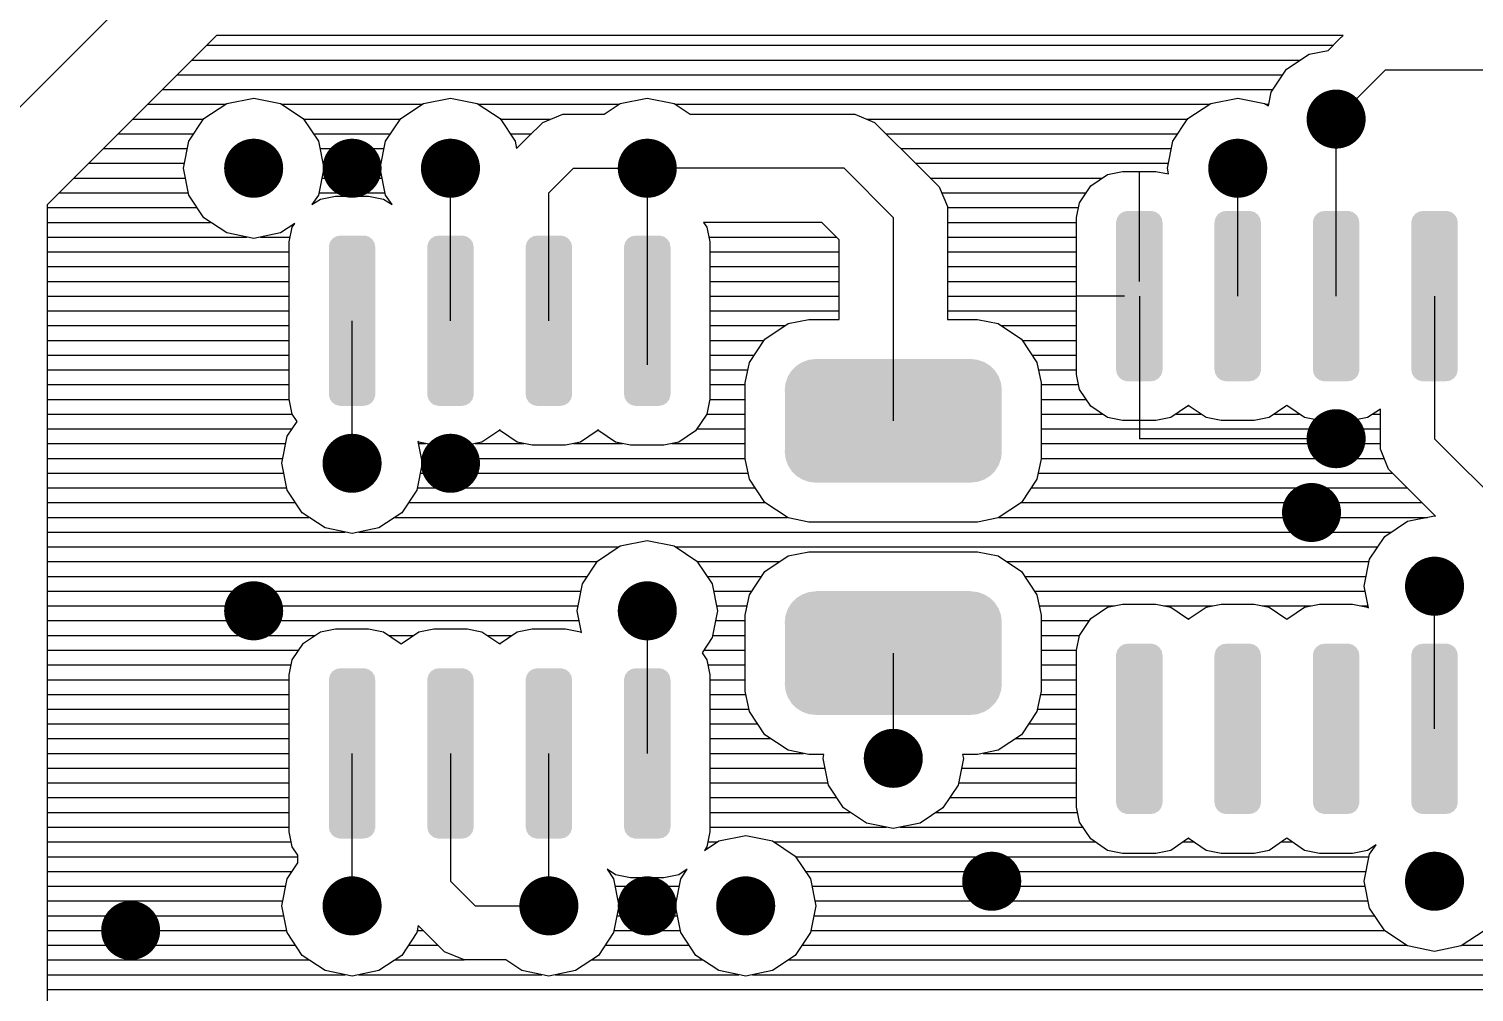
# Model space of a CAD drawing. Extents: x 295 to 953, y 10 to 290.
# Drawn here: x 622.27 to 663.3, y 191.3 to 218.67 of the extents above; entities that cross this region are included whole.
import ezdxf

# ---------------------------------------------------------------- set-up
doc = ezdxf.new("R2010")
doc.units = 0
doc.header["$LTSCALE"] = 5
doc.header["$MEASUREMENT"] = 0
doc.layers.get('0').update_dxf_attribs({"linetype": 'CONTINUOUS', "lineweight": 25})

msp = doc.modelspace()

# ---------------------------------------------------------------- linework, layer by layer
for p, q in [((626.554, 220.994), (620.268, 214.707)), ((627.593, 218.479), (622.782, 213.668)), ((659.585, 218.479), (627.593, 218.479)), ((659.154, 218.054), (659.473, 218.373)), ((659.473, 218.373), (659.585, 218.479)), ((627.314, 218.2), (659.305, 218.2)), ((657.97, 217.518), (658.618, 217.948)), ((658.618, 217.948), (659.154, 218.054)), ((626.895, 217.781), (658.372, 217.781)), ((657.54, 216.87), (657.97, 217.518)), ((659.384, 216.104), (660.781, 217.501)), ((660.781, 217.501), (670.56, 217.501)), ((626.476, 217.361), (657.869, 217.361)), ((626.057, 216.942), (657.59, 216.942)), ((627.884, 216.551), (628.65, 216.702)), ((628.65, 216.702), (629.41, 216.551)), ((633.472, 216.551), (634.238, 216.702)), ((634.238, 216.702), (634.998, 216.551)), ((639.06, 216.551), (639.826, 216.702)), ((639.826, 216.702), (640.586, 216.551)), ((655.824, 216.551), (656.59, 216.702)), ((656.59, 216.702), (657.35, 216.551)), ((657.461, 216.478), (657.54, 216.87)), ((625.638, 216.523), (627.845, 216.523)), ((627.236, 216.121), (627.884, 216.551)), ((629.41, 216.551), (630.058, 216.121)), ((629.449, 216.523), (633.433, 216.523)), ((632.824, 216.121), (633.472, 216.551)), ((634.998, 216.551), (635.646, 216.121)), ((635.037, 216.523), (639.021, 216.523)), ((636.858, 216.009), (637.423, 216.244)), ((637.423, 216.244), (638.602, 216.244)), ((638.602, 216.244), (639.06, 216.551)), ((640.586, 216.551), (641.044, 216.244)), ((640.625, 216.523), (655.785, 216.523)), ((641.044, 216.244), (645.715, 216.244)), ((645.715, 216.244), (646.28, 216.009)), ((655.176, 216.121), (655.824, 216.551)), ((657.35, 216.551), (657.461, 216.478)), ((657.389, 216.523), (657.472, 216.523)), ((625.219, 216.104), (627.23, 216.104)), ((626.806, 215.473), (627.236, 216.121)), ((630.058, 216.121), (630.488, 215.473)), ((630.063, 216.104), (632.818, 216.104)), ((632.394, 215.473), (632.824, 216.121)), ((635.646, 216.121), (636.076, 215.473)), ((635.651, 216.104), (637.082, 216.104)), ((636.422, 215.579), (636.858, 216.009)), ((646.056, 216.104), (655.17, 216.104)), ((646.28, 216.009), (647.677, 214.612)), ((654.746, 215.473), (655.176, 216.121)), ((659.384, 211.075), (659.384, 216.104)), ((624.799, 215.685), (626.945, 215.685)), ((626.655, 214.707), (626.806, 215.473)), ((630.348, 215.685), (632.533, 215.685)), ((630.488, 215.473), (630.639, 214.707)), ((632.243, 214.707), (632.394, 215.473)), ((635.936, 215.685), (636.534, 215.685)), ((636.076, 215.473), (636.115, 215.271)), ((636.16, 215.311), (636.422, 215.579)), ((646.604, 215.685), (654.885, 215.685)), ((654.595, 214.707), (654.746, 215.473)), ((624.38, 215.266), (626.766, 215.266)), ((630.527, 215.266), (632.354, 215.266)), ((636.115, 215.271), (636.16, 215.311)), ((647.023, 215.266), (654.706, 215.266)), ((623.961, 214.847), (626.683, 214.847)), ((626.806, 213.947), (626.655, 214.707)), ((630.639, 214.707), (630.488, 213.947)), ((630.611, 214.847), (632.271, 214.847)), ((632.394, 213.947), (632.243, 214.707)), ((634.238, 210.376), (634.238, 214.707)), ((637.032, 214.009), (637.73, 214.707)), ((637.73, 214.707), (639.826, 214.707)), ((645.414, 214.707), (639.826, 214.707)), ((639.826, 214.707), (639.826, 210.376)), ((645.414, 214.707), (646.811, 213.31)), ((647.442, 214.847), (654.623, 214.847)), ((647.677, 214.612), (648.113, 214.182)), ((652.896, 214.528), (653.321, 214.612)), ((653.321, 214.612), (654.265, 214.612)), ((653.796, 211.494), (653.796, 214.612)), ((654.265, 214.612), (654.628, 214.545)), ((654.628, 214.545), (654.595, 214.707)), ((656.59, 211.075), (656.59, 214.707)), ((623.542, 214.428), (626.711, 214.428)), ((630.583, 214.428), (632.299, 214.428)), ((647.861, 214.428), (652.745, 214.428)), ((652.097, 213.729), (652.421, 214.21)), ((652.421, 214.21), (652.896, 214.528)), ((623.123, 214.009), (626.794, 214.009)), ((627.236, 213.299), (626.806, 213.947)), ((630.488, 213.947), (630.304, 213.673)), ((630.304, 213.673), (630.544, 213.83)), ((630.499, 214.009), (632.382, 214.009)), ((630.544, 213.83), (630.969, 213.914)), ((630.969, 213.914), (631.913, 213.914)), ((631.913, 213.914), (632.338, 213.83)), ((632.338, 213.83), (632.578, 213.673)), ((632.578, 213.673), (632.394, 213.947)), ((637.032, 210.376), (637.032, 214.009)), ((648.113, 214.182), (648.347, 213.617)), ((648.18, 214.009), (652.287, 214.009)), ((622.782, 213.668), (622.782, 153.401)), ((622.782, 213.59), (627.04, 213.59)), ((648.347, 213.617), (648.347, 210.41)), ((648.347, 213.59), (652.069, 213.59)), ((652.013, 213.31), (652.097, 213.729)), ((622.782, 213.17), (627.426, 213.17)), ((627.884, 212.869), (627.236, 213.299)), ((629.817, 213.137), (629.41, 212.869)), ((629.661, 212.612), (629.745, 213.031)), ((629.745, 213.031), (629.817, 213.137)), ((644.777, 213.17), (641.424, 213.17)), ((641.424, 213.17), (641.519, 213.031)), ((641.519, 213.031), (641.603, 212.612)), ((645.274, 212.673), (644.777, 213.17)), ((646.811, 213.31), (646.811, 207.532)), ((648.347, 213.17), (652.013, 213.17)), ((652.013, 208.845), (652.013, 213.31)), ((622.782, 212.751), (628.454, 212.751)), ((628.65, 212.712), (627.884, 212.869)), ((629.41, 212.869), (628.65, 212.712)), ((628.84, 212.751), (629.689, 212.751)), ((629.661, 208.147), (629.661, 212.612)), ((641.575, 212.751), (645.196, 212.751)), ((641.603, 212.612), (641.603, 208.147)), ((645.274, 210.41), (645.274, 212.673)), ((648.347, 212.751), (652.013, 212.751)), ((622.782, 212.332), (629.661, 212.332)), ((641.603, 212.332), (645.274, 212.332)), ((648.347, 212.332), (652.013, 212.332)), ((622.782, 211.913), (629.661, 211.913)), ((641.603, 211.913), (645.274, 211.913)), ((648.347, 211.913), (652.013, 211.913)), ((622.782, 211.494), (629.661, 211.494)), ((641.603, 211.494), (645.274, 211.494)), ((648.347, 211.494), (652.013, 211.494)), ((622.782, 211.075), (629.661, 211.075)), ((641.603, 211.075), (645.274, 211.075)), ((648.347, 211.075), (652.013, 211.075)), ((653.376, 211.075), (652.013, 211.075)), ((653.796, 211.075), (653.796, 207.024)), ((662.178, 211.075), (662.178, 207.024)), ((622.782, 210.656), (629.661, 210.656)), ((641.603, 210.656), (645.274, 210.656)), ((648.347, 210.656), (652.013, 210.656)), ((653.796, 210.656), (653.796, 207.538)), ((622.782, 210.237), (629.661, 210.237)), ((631.444, 206.325), (631.444, 210.376)), ((639.826, 210.376), (639.826, 209.119)), ((641.603, 210.237), (643.748, 210.237)), ((643.167, 209.851), (643.827, 210.293)), ((643.827, 210.293), (644.413, 210.41)), ((644.413, 210.41), (645.274, 210.41)), ((648.347, 210.41), (649.202, 210.41)), ((649.202, 210.41), (649.789, 210.293)), ((649.789, 210.293), (650.448, 209.851)), ((649.867, 210.237), (652.013, 210.237)), ((622.782, 209.818), (629.661, 209.818)), ((641.603, 209.818), (643.145, 209.818)), ((642.726, 209.192), (643.167, 209.851)), ((650.448, 209.851), (650.89, 209.192)), ((650.471, 209.818), (652.013, 209.818)), ((622.782, 209.399), (629.661, 209.399)), ((641.603, 209.399), (642.865, 209.399)), ((650.75, 209.399), (652.013, 209.399)), ((622.782, 208.979), (629.661, 208.979)), ((641.603, 208.979), (642.687, 208.979)), ((642.608, 208.611), (642.726, 209.192)), ((650.89, 209.192), (651.007, 208.611)), ((650.929, 208.979), (652.013, 208.979)), ((622.782, 208.56), (629.661, 208.56)), ((641.603, 208.56), (642.608, 208.56)), ((642.608, 206.454), (642.608, 208.611)), ((651.007, 208.611), (651.007, 206.454)), ((651.007, 208.56), (652.069, 208.56)), ((652.097, 208.421), (652.013, 208.845)), ((622.782, 208.141), (629.661, 208.141)), ((629.745, 207.722), (629.661, 208.147)), ((641.603, 208.147), (641.519, 207.722)), ((641.603, 208.141), (642.608, 208.141)), ((651.007, 208.141), (652.287, 208.141)), ((652.421, 207.946), (652.097, 208.421)), ((622.782, 207.722), (629.745, 207.722)), ((629.885, 207.515), (629.745, 207.722)), ((641.519, 207.722), (641.195, 207.247)), ((641.519, 207.722), (642.608, 207.722)), ((651.007, 207.722), (652.745, 207.722)), ((652.896, 207.622), (652.421, 207.946)), ((655.165, 207.946), (654.69, 207.622)), ((654.841, 207.722), (655.539, 207.722)), ((655.193, 207.979), (655.165, 207.946)), ((655.215, 207.946), (655.193, 207.979)), ((655.69, 207.622), (655.215, 207.946)), ((657.959, 207.946), (657.484, 207.622)), ((657.635, 207.722), (658.333, 207.722)), ((657.987, 207.979), (657.959, 207.946)), ((658.009, 207.946), (657.987, 207.979)), ((658.484, 207.622), (658.009, 207.946)), ((660.641, 207.867), (660.278, 207.622)), ((660.429, 207.722), (660.641, 207.722)), ((660.641, 207.331), (660.641, 207.867)), ((622.782, 207.303), (629.739, 207.303)), ((629.6, 207.091), (629.885, 207.515)), ((635.607, 207.247), (635.132, 206.923)), ((635.635, 207.281), (635.607, 207.247)), ((635.657, 207.247), (635.635, 207.281)), ((636.132, 206.923), (635.657, 207.247)), ((638.401, 207.247), (637.926, 206.923)), ((638.429, 207.281), (638.401, 207.247)), ((638.451, 207.247), (638.429, 207.281)), ((638.926, 206.923), (638.451, 207.247)), ((641.195, 207.247), (640.72, 206.923)), ((641.239, 207.303), (642.608, 207.303)), ((651.007, 207.303), (660.641, 207.303)), ((653.321, 207.538), (652.896, 207.622)), ((654.265, 207.538), (653.321, 207.538)), ((654.69, 207.622), (654.265, 207.538)), ((656.115, 207.538), (655.69, 207.622)), ((657.059, 207.538), (656.115, 207.538)), ((657.484, 207.622), (657.059, 207.538)), ((658.909, 207.538), (658.484, 207.622)), ((659.853, 207.538), (658.909, 207.538)), ((660.278, 207.622), (659.853, 207.538)), ((660.641, 206.722), (660.641, 207.331)), ((622.782, 206.884), (629.56, 206.884)), ((629.449, 206.325), (629.6, 207.091)), ((633.338, 206.923), (633.31, 206.945)), ((633.31, 206.945), (633.433, 206.325)), ((633.321, 206.884), (633.533, 206.884)), ((633.763, 206.839), (633.338, 206.923)), ((634.707, 206.839), (633.763, 206.839)), ((635.132, 206.923), (634.707, 206.839)), ((634.936, 206.884), (636.327, 206.884)), ((636.557, 206.839), (636.132, 206.923)), ((637.501, 206.839), (636.557, 206.839)), ((637.926, 206.923), (637.501, 206.839)), ((637.73, 206.884), (639.121, 206.884)), ((639.351, 206.839), (638.926, 206.923)), ((640.295, 206.839), (639.351, 206.839)), ((640.72, 206.923), (640.295, 206.839)), ((640.524, 206.884), (642.608, 206.884)), ((651.007, 206.884), (660.641, 206.884)), ((659.384, 207.024), (653.796, 207.024)), ((662.178, 207.024), (664.273, 204.928)), ((622.782, 206.465), (629.477, 206.465)), ((633.405, 206.465), (642.608, 206.465)), ((642.726, 205.872), (642.608, 206.454)), ((651.007, 206.454), (650.89, 205.872)), ((651.007, 206.465), (660.741, 206.465)), ((660.87, 206.157), (660.641, 206.722)), ((622.782, 206.046), (629.505, 206.046)), ((629.6, 205.565), (629.449, 206.325)), ((633.433, 206.325), (633.282, 205.565)), ((633.377, 206.046), (642.692, 206.046)), ((650.923, 206.046), (660.982, 206.046)), ((661.306, 205.722), (660.87, 206.157)), ((622.782, 205.627), (629.588, 205.627)), ((633.293, 205.627), (642.888, 205.627)), ((643.167, 205.213), (642.726, 205.872)), ((650.89, 205.872), (650.448, 205.213)), ((650.728, 205.627), (661.401, 205.627)), ((662.205, 204.822), (661.306, 205.722)), ((622.782, 205.208), (629.834, 205.208)), ((630.03, 204.917), (629.6, 205.565)), ((633.282, 205.565), (632.852, 204.917)), ((633.047, 205.208), (643.173, 205.208)), ((643.827, 204.772), (643.167, 205.213)), ((650.448, 205.213), (649.789, 204.772)), ((650.443, 205.208), (661.82, 205.208)), ((622.782, 204.788), (630.22, 204.788)), ((630.678, 204.487), (630.03, 204.917)), ((632.852, 204.917), (632.204, 204.487)), ((632.662, 204.788), (643.799, 204.788)), ((644.413, 204.654), (643.827, 204.772)), ((649.789, 204.772), (649.202, 204.654)), ((649.817, 204.788), (661.982, 204.788)), ((661.412, 204.677), (662.178, 204.828)), ((662.178, 204.828), (662.205, 204.822)), ((622.782, 204.369), (631.248, 204.369)), ((631.444, 204.33), (630.678, 204.487)), ((632.204, 204.487), (631.444, 204.33)), ((631.634, 204.369), (660.954, 204.369)), ((649.202, 204.654), (644.413, 204.654)), ((660.764, 204.246), (661.412, 204.677)), ((622.782, 203.95), (639.021, 203.95)), ((638.412, 203.548), (639.06, 203.978)), ((639.06, 203.978), (639.826, 204.129)), ((639.826, 204.129), (640.586, 203.978)), ((640.586, 203.978), (641.234, 203.548)), ((640.625, 203.95), (660.568, 203.95)), ((660.334, 203.598), (660.764, 204.246)), ((622.782, 203.531), (638.406, 203.531)), ((637.982, 202.9), (638.412, 203.548)), ((641.234, 203.548), (641.664, 202.9)), ((641.239, 203.531), (643.586, 203.531)), ((643.167, 203.252), (643.827, 203.693)), ((643.827, 203.693), (644.413, 203.811)), ((644.413, 203.811), (649.202, 203.811)), ((649.202, 203.811), (649.789, 203.693)), ((649.789, 203.693), (650.448, 203.252)), ((650.029, 203.531), (660.322, 203.531)), ((660.183, 202.833), (660.334, 203.598)), ((622.782, 203.112), (638.121, 203.112)), ((641.524, 203.112), (643.078, 203.112)), ((642.726, 202.592), (643.167, 203.252)), ((650.448, 203.252), (650.89, 202.592)), ((650.538, 203.112), (660.239, 203.112)), ((637.831, 202.134), (637.982, 202.9)), ((641.664, 202.9), (641.815, 202.134)), ((660.306, 202.218), (660.183, 202.833)), ((662.178, 198.781), (662.178, 202.833)), ((622.782, 202.693), (637.942, 202.693)), ((641.703, 202.693), (642.793, 202.693)), ((642.608, 202.006), (642.726, 202.592)), ((650.823, 202.693), (660.211, 202.693)), ((650.89, 202.592), (651.007, 202.006)), ((652.896, 202.235), (653.321, 202.319)), ((653.321, 202.319), (654.265, 202.319)), ((654.265, 202.319), (654.69, 202.235)), ((655.69, 202.235), (656.115, 202.319)), ((656.115, 202.319), (657.059, 202.319)), ((657.059, 202.319), (657.484, 202.235)), ((658.484, 202.235), (658.909, 202.319)), ((658.909, 202.319), (659.853, 202.319)), ((659.853, 202.319), (660.278, 202.235)), ((622.782, 202.274), (637.859, 202.274)), ((637.954, 201.519), (637.831, 202.134)), ((639.826, 202.134), (639.826, 198.083)), ((641.815, 202.134), (641.664, 201.374)), ((641.787, 202.274), (642.664, 202.274)), ((642.608, 199.854), (642.608, 202.006)), ((650.951, 202.274), (653.091, 202.274)), ((651.007, 202.006), (651.007, 199.854)), ((652.097, 201.436), (652.421, 201.916)), ((652.421, 201.916), (652.896, 202.235)), ((654.494, 202.274), (655.885, 202.274)), ((654.69, 202.235), (655.165, 201.916)), ((655.165, 201.916), (655.193, 201.883)), ((655.193, 201.883), (655.215, 201.916)), ((655.215, 201.916), (655.69, 202.235)), ((657.288, 202.274), (658.679, 202.274)), ((657.484, 202.235), (657.959, 201.916)), ((657.959, 201.916), (657.987, 201.883)), ((657.987, 201.883), (658.009, 201.916)), ((658.009, 201.916), (658.484, 202.235)), ((660.082, 202.274), (660.294, 202.274)), ((660.278, 202.235), (660.306, 202.218)), ((622.782, 201.855), (637.887, 201.855)), ((630.069, 201.218), (630.544, 201.536)), ((630.544, 201.536), (630.969, 201.62)), ((630.969, 201.62), (631.913, 201.62)), ((631.913, 201.62), (632.338, 201.536)), ((632.338, 201.536), (632.813, 201.218)), ((632.863, 201.218), (633.338, 201.536)), ((633.338, 201.536), (633.763, 201.62)), ((633.763, 201.62), (634.707, 201.62)), ((634.707, 201.62), (635.132, 201.536)), ((635.132, 201.536), (635.607, 201.218)), ((635.657, 201.218), (636.132, 201.536)), ((636.132, 201.536), (636.557, 201.62)), ((636.557, 201.62), (637.501, 201.62)), ((637.501, 201.62), (637.926, 201.536)), ((637.926, 201.536), (637.954, 201.519)), ((641.759, 201.855), (642.608, 201.855)), ((651.007, 201.855), (652.376, 201.855)), ((622.782, 201.436), (630.393, 201.436)), ((629.745, 200.737), (630.069, 201.218)), ((632.489, 201.436), (633.187, 201.436)), ((632.813, 201.218), (632.841, 201.184)), ((632.841, 201.184), (632.863, 201.218)), ((635.283, 201.436), (635.981, 201.436)), ((635.607, 201.218), (635.635, 201.184)), ((635.635, 201.184), (635.657, 201.218)), ((641.664, 201.374), (641.379, 200.944)), ((641.675, 201.436), (642.608, 201.436)), ((651.007, 201.436), (652.097, 201.436)), ((652.013, 201.017), (652.097, 201.436)), ((622.782, 201.017), (629.935, 201.017)), ((629.661, 200.318), (629.745, 200.737)), ((641.379, 200.944), (641.519, 200.737)), ((641.429, 201.017), (642.608, 201.017)), ((641.519, 200.737), (641.603, 200.318)), ((646.811, 200.933), (646.811, 197.943)), ((651.007, 201.017), (652.013, 201.017)), ((652.013, 196.552), (652.013, 201.017)), ((622.782, 200.597), (629.717, 200.597)), ((629.661, 195.853), (629.661, 200.318)), ((641.547, 200.597), (642.608, 200.597)), ((641.603, 200.318), (641.603, 195.853)), ((651.007, 200.597), (652.013, 200.597)), ((622.782, 200.178), (629.661, 200.178)), ((641.603, 200.178), (642.608, 200.178)), ((642.726, 199.273), (642.608, 199.854)), ((651.007, 199.854), (650.89, 199.273)), ((651.007, 200.178), (652.013, 200.178)), ((622.782, 199.759), (629.661, 199.759)), ((641.603, 199.759), (642.631, 199.759)), ((650.985, 199.759), (652.013, 199.759)), ((622.782, 199.34), (629.661, 199.34)), ((641.603, 199.34), (642.715, 199.34)), ((643.167, 198.614), (642.726, 199.273)), ((650.89, 199.273), (650.448, 198.614)), ((650.901, 199.34), (652.013, 199.34)), ((622.782, 198.921), (629.661, 198.921)), ((641.603, 198.921), (642.96, 198.921)), ((643.827, 198.172), (643.167, 198.614)), ((650.448, 198.614), (649.789, 198.172)), ((650.655, 198.921), (652.013, 198.921)), ((622.782, 198.502), (629.661, 198.502)), ((641.603, 198.502), (643.329, 198.502)), ((650.286, 198.502), (652.013, 198.502)), ((622.782, 198.083), (629.661, 198.083)), ((631.444, 193.752), (631.444, 198.083)), ((634.238, 198.083), (634.238, 194.451)), ((637.032, 193.752), (637.032, 198.083)), ((641.603, 198.083), (644.257, 198.083)), ((644.413, 198.055), (643.827, 198.172)), ((644.838, 198.055), (644.413, 198.055)), ((644.816, 197.943), (644.838, 198.055)), ((644.967, 197.183), (644.816, 197.943)), ((648.8, 197.943), (648.649, 197.183)), ((649.202, 198.055), (648.778, 198.055)), ((648.778, 198.055), (648.8, 197.943)), ((649.789, 198.172), (649.202, 198.055)), ((649.359, 198.083), (652.013, 198.083)), ((622.782, 197.664), (629.661, 197.664)), ((641.603, 197.664), (644.872, 197.664)), ((648.744, 197.664), (652.013, 197.664)), ((622.782, 197.245), (629.661, 197.245)), ((641.603, 197.245), (644.955, 197.245)), ((645.397, 196.535), (644.967, 197.183)), ((648.649, 197.183), (648.219, 196.535)), ((648.66, 197.245), (652.013, 197.245)), ((622.782, 196.826), (629.661, 196.826)), ((641.603, 196.826), (645.201, 196.826)), ((648.414, 196.826), (652.013, 196.826)), ((652.097, 196.127), (652.013, 196.552)), ((622.782, 196.406), (629.661, 196.406)), ((641.603, 196.406), (645.587, 196.406)), ((646.045, 196.105), (645.397, 196.535)), ((648.219, 196.535), (647.571, 196.105)), ((648.029, 196.406), (652.041, 196.406)), ((622.782, 195.987), (629.661, 195.987)), ((629.745, 195.429), (629.661, 195.853)), ((641.603, 195.853), (641.519, 195.429)), ((641.603, 195.987), (646.615, 195.987)), ((641.854, 195.596), (642.62, 195.747)), ((642.62, 195.747), (643.38, 195.596)), ((646.811, 195.948), (646.045, 196.105)), ((647.571, 196.105), (646.811, 195.948)), ((647.001, 195.987), (652.192, 195.987)), ((652.421, 195.652), (652.097, 196.127)), ((622.782, 195.568), (629.717, 195.568)), ((629.907, 195.194), (629.745, 195.429)), ((641.446, 195.322), (641.854, 195.596)), ((641.519, 195.429), (641.446, 195.322)), ((641.547, 195.568), (641.815, 195.568)), ((643.38, 195.596), (644.028, 195.166)), ((643.419, 195.568), (652.538, 195.568)), ((652.896, 195.328), (652.421, 195.652)), ((653.321, 195.244), (652.896, 195.328)), ((654.69, 195.328), (654.265, 195.244)), ((655.165, 195.652), (654.69, 195.328)), ((655.047, 195.568), (655.332, 195.568)), ((655.193, 195.686), (655.165, 195.652)), ((655.215, 195.652), (655.193, 195.686)), ((655.69, 195.328), (655.215, 195.652)), ((656.115, 195.244), (655.69, 195.328)), ((657.484, 195.328), (657.059, 195.244)), ((657.959, 195.652), (657.484, 195.328)), ((657.841, 195.568), (658.126, 195.568)), ((657.987, 195.686), (657.959, 195.652)), ((658.009, 195.652), (657.987, 195.686)), ((658.484, 195.328), (658.009, 195.652)), ((658.909, 195.244), (658.484, 195.328)), ((660.278, 195.328), (659.853, 195.244)), ((660.518, 195.49), (660.278, 195.328)), ((660.334, 195.216), (660.518, 195.49)), ((622.782, 195.149), (629.907, 195.149)), ((629.6, 194.518), (629.907, 194.976)), ((629.907, 194.976), (629.907, 195.194)), ((644.028, 195.166), (644.458, 194.518)), ((644.033, 195.149), (660.322, 195.149)), ((654.265, 195.244), (653.321, 195.244)), ((657.059, 195.244), (656.115, 195.244)), ((659.853, 195.244), (658.909, 195.244)), ((660.183, 194.451), (660.334, 195.216)), ((622.782, 194.73), (629.739, 194.73)), ((629.449, 193.752), (629.6, 194.518)), ((638.926, 194.629), (638.686, 194.791)), ((638.686, 194.791), (638.87, 194.518)), ((638.73, 194.73), (638.775, 194.73)), ((638.87, 194.518), (639.021, 193.752)), ((639.351, 194.546), (638.926, 194.629)), ((640.295, 194.546), (639.351, 194.546)), ((640.72, 194.629), (640.295, 194.546)), ((640.625, 193.752), (640.776, 194.518)), ((640.96, 194.791), (640.72, 194.629)), ((640.776, 194.518), (640.96, 194.791)), ((640.871, 194.73), (640.915, 194.73)), ((644.318, 194.73), (660.239, 194.73)), ((644.458, 194.518), (644.609, 193.752)), ((622.782, 194.311), (629.56, 194.311)), ((634.238, 194.451), (634.936, 193.752)), ((638.909, 194.311), (640.736, 194.311)), ((644.497, 194.311), (660.211, 194.311)), ((660.334, 193.691), (660.183, 194.451)), ((622.782, 193.892), (629.477, 193.892)), ((629.6, 192.992), (629.449, 193.752)), ((634.936, 193.752), (637.032, 193.752)), ((639.021, 193.752), (638.87, 192.992)), ((638.993, 193.892), (640.653, 193.892)), ((640.776, 192.992), (640.625, 193.752)), ((644.609, 193.752), (644.458, 192.992)), ((644.581, 193.892), (660.294, 193.892)), ((660.764, 193.042), (660.334, 193.691)), ((622.782, 193.473), (629.505, 193.473)), ((638.965, 193.473), (640.681, 193.473)), ((644.553, 193.473), (660.473, 193.473)), ((622.782, 193.054), (629.588, 193.054)), ((630.03, 192.344), (629.6, 192.992)), ((633.282, 192.992), (632.852, 192.344)), ((633.321, 193.193), (633.282, 192.992)), ((633.293, 193.054), (633.461, 193.054)), ((633.366, 193.149), (633.321, 193.193)), ((633.628, 192.886), (633.366, 193.149)), ((634.064, 192.45), (633.628, 192.886)), ((638.87, 192.992), (638.44, 192.344)), ((638.881, 193.054), (640.764, 193.054)), ((641.206, 192.344), (640.776, 192.992)), ((644.458, 192.992), (644.028, 192.344)), ((644.469, 193.054), (660.758, 193.054)), ((661.412, 192.612), (660.764, 193.042)), ((663.586, 193.042), (662.938, 192.612)), ((622.782, 192.635), (629.834, 192.635)), ((633.047, 192.635), (633.88, 192.635)), ((634.629, 192.215), (634.064, 192.45)), ((638.635, 192.635), (641.01, 192.635)), ((644.223, 192.635), (661.373, 192.635)), ((662.178, 192.456), (661.412, 192.612)), ((662.938, 192.612), (662.178, 192.456)), ((662.977, 192.635), (739.398, 192.635)), ((622.782, 192.215), (630.22, 192.215)), ((630.678, 191.914), (630.03, 192.344)), ((632.852, 192.344), (632.204, 191.914)), ((632.662, 192.215), (634.629, 192.215)), ((635.808, 192.215), (634.629, 192.215)), ((636.266, 191.914), (635.808, 192.215)), ((638.44, 192.344), (637.792, 191.914)), ((638.25, 192.215), (641.396, 192.215)), ((641.854, 191.914), (641.206, 192.344)), ((644.028, 192.344), (643.38, 191.914)), ((643.838, 192.215), (738.895, 192.215)), ((622.782, 191.796), (631.248, 191.796)), ((631.444, 191.757), (630.678, 191.914)), ((632.204, 191.914), (631.444, 191.757)), ((631.634, 191.796), (636.836, 191.796)), ((637.032, 191.757), (636.266, 191.914)), ((637.792, 191.914), (637.032, 191.757)), ((637.222, 191.796), (642.424, 191.796)), ((642.62, 191.757), (641.854, 191.914)), ((643.38, 191.914), (642.62, 191.757)), ((642.81, 191.796), (723.551, 191.796)), ((622.782, 191.377), (723.064, 191.377))]:
    msp.add_line(p, q)
at = {"const_width": 0.838}
for points in [[(658.964, 216.104, 1), (659.803, 216.104, 1)], [(628.23, 214.707, 1), (629.069, 214.707, 1)], [(631.024, 214.707, 1), (631.863, 214.707, 1)], [(633.818, 214.707, 1), (634.657, 214.707, 1)], [(639.406, 214.707, 1), (640.245, 214.707, 1)], [(656.17, 214.707, 1), (657.009, 214.707, 1)], [(658.964, 207.024, 1), (659.803, 207.024, 1)], [(631.024, 206.325, 1), (631.863, 206.325, 1)], [(633.818, 206.325, 1), (634.657, 206.325, 1)], [(658.266, 204.928, 1), (659.104, 204.928, 1)], [(661.758, 202.833, 1), (662.597, 202.833, 1)], [(628.23, 202.134, 1), (629.069, 202.134, 1)], [(639.406, 202.134, 1), (640.245, 202.134, 1)], [(646.391, 197.943, 1), (647.23, 197.943, 1)], [(649.185, 194.451, 1), (650.024, 194.451, 1)], [(661.758, 194.451, 1), (662.597, 194.451, 1)], [(631.024, 193.752, 1), (631.863, 193.752, 1)], [(636.612, 193.752, 1), (637.451, 193.752, 1)], [(639.406, 193.752, 1), (640.245, 193.752, 1)], [(642.2, 193.752, 1), (643.039, 193.752, 1)], [(624.738, 193.054, 1), (625.576, 193.054, 1)]]:
    msp.add_lwpolyline(points, format="xyb", close=True, dxfattribs=at)
for points in [[(653.171, 213.313), (653.227, 213.387), (654.415, 213.313), (654.369, 213.387)], [(653.227, 213.387), (653.244, 213.409), (654.369, 213.387), (654.34, 213.409)], [(653.244, 213.409), (653.326, 213.46), (654.34, 213.409), (654.273, 213.46)], [(653.326, 213.46), (653.347, 213.472), (654.273, 213.46), (654.229, 213.472)], [(653.347, 213.472), (653.458, 213.493), (654.229, 213.472), (654.157, 213.493)], [(653.458, 213.493), (653.466, 213.495), (654.157, 213.493), (654.125, 213.495)], [(655.965, 213.313), (656.021, 213.387), (657.209, 213.313), (657.163, 213.387)], [(656.021, 213.387), (656.038, 213.409), (657.163, 213.387), (657.134, 213.409)], [(656.038, 213.409), (656.12, 213.46), (657.134, 213.409), (657.067, 213.46)], [(656.12, 213.46), (656.141, 213.472), (657.067, 213.46), (657.023, 213.472)], [(656.141, 213.472), (656.252, 213.493), (657.023, 213.472), (656.951, 213.493)], [(656.252, 213.493), (656.26, 213.495), (656.951, 213.493), (656.919, 213.495)], [(658.759, 213.313), (658.815, 213.387), (660.003, 213.313), (659.957, 213.387)], [(658.815, 213.387), (658.832, 213.409), (659.957, 213.387), (659.928, 213.409)], [(658.832, 213.409), (658.914, 213.46), (659.928, 213.409), (659.861, 213.46)], [(658.914, 213.46), (658.935, 213.472), (659.861, 213.46), (659.817, 213.472)], [(658.935, 213.472), (659.046, 213.493), (659.817, 213.472), (659.745, 213.493)], [(659.046, 213.493), (659.054, 213.495), (659.745, 213.493), (659.713, 213.495)], [(661.553, 213.313), (661.609, 213.387), (662.797, 213.313), (662.751, 213.387)], [(661.609, 213.387), (661.626, 213.409), (662.751, 213.387), (662.722, 213.409)], [(661.626, 213.409), (661.708, 213.46), (662.722, 213.409), (662.655, 213.46)], [(661.708, 213.46), (661.729, 213.472), (662.655, 213.46), (662.611, 213.472)], [(661.729, 213.472), (661.84, 213.493), (662.611, 213.472), (662.539, 213.493)], [(661.84, 213.493), (661.848, 213.495), (662.539, 213.493), (662.507, 213.495)], [(653.136, 213.165), (653.138, 213.196), (654.455, 213.165), (654.449, 213.196)], [(653.136, 208.985), (653.136, 213.165), (654.455, 208.985), (654.455, 213.165)], [(653.138, 213.196), (653.163, 213.284), (654.449, 213.196), (654.433, 213.284)], [(653.163, 213.284), (653.171, 213.313), (654.433, 213.284), (654.415, 213.313)], [(655.93, 213.165), (655.932, 213.196), (657.249, 213.165), (657.243, 213.196)], [(655.93, 208.985), (655.93, 213.165), (657.249, 208.985), (657.249, 213.165)], [(655.932, 213.196), (655.957, 213.284), (657.243, 213.196), (657.227, 213.284)], [(655.957, 213.284), (655.965, 213.313), (657.227, 213.284), (657.209, 213.313)], [(658.724, 213.165), (658.726, 213.196), (660.043, 213.165), (660.037, 213.196)], [(658.724, 208.985), (658.724, 213.165), (660.043, 208.985), (660.043, 213.165)], [(658.726, 213.196), (658.751, 213.284), (660.037, 213.196), (660.021, 213.284)], [(658.751, 213.284), (658.759, 213.313), (660.021, 213.284), (660.003, 213.313)], [(661.518, 213.165), (661.52, 213.196), (662.837, 213.165), (662.831, 213.196)], [(661.518, 208.985), (661.518, 213.165), (662.837, 208.985), (662.837, 213.165)], [(661.52, 213.196), (661.545, 213.284), (662.831, 213.196), (662.815, 213.284)], [(661.545, 213.284), (661.553, 213.313), (662.815, 213.284), (662.797, 213.313)], [(630.786, 212.498), (630.811, 212.585), (632.097, 212.498), (632.081, 212.585)], [(630.811, 212.585), (630.819, 212.614), (632.081, 212.585), (632.063, 212.614)], [(630.819, 212.614), (630.875, 212.688), (632.063, 212.614), (632.017, 212.688)], [(630.875, 212.688), (630.892, 212.71), (632.017, 212.688), (631.988, 212.71)], [(630.892, 212.71), (630.974, 212.761), (631.988, 212.71), (631.921, 212.761)], [(630.974, 212.761), (630.995, 212.774), (631.921, 212.761), (631.877, 212.774)], [(630.995, 212.774), (631.106, 212.794), (631.877, 212.774), (631.805, 212.794)], [(631.106, 212.794), (631.114, 212.796), (631.805, 212.794), (631.773, 212.796)], [(633.58, 212.498), (633.605, 212.585), (634.891, 212.498), (634.875, 212.585)], [(633.605, 212.585), (633.613, 212.614), (634.875, 212.585), (634.857, 212.614)], [(633.613, 212.614), (633.669, 212.688), (634.857, 212.614), (634.811, 212.688)], [(633.669, 212.688), (633.686, 212.71), (634.811, 212.688), (634.782, 212.71)], [(633.686, 212.71), (633.768, 212.761), (634.782, 212.71), (634.715, 212.761)], [(633.768, 212.761), (633.789, 212.774), (634.715, 212.761), (634.671, 212.774)], [(633.789, 212.774), (633.9, 212.794), (634.671, 212.774), (634.599, 212.794)], [(633.9, 212.794), (633.908, 212.796), (634.599, 212.794), (634.567, 212.796)], [(636.374, 212.498), (636.399, 212.585), (637.685, 212.498), (637.669, 212.585)], [(636.399, 212.585), (636.407, 212.614), (637.669, 212.585), (637.651, 212.614)], [(636.407, 212.614), (636.463, 212.688), (637.651, 212.614), (637.605, 212.688)], [(636.463, 212.688), (636.48, 212.71), (637.605, 212.688), (637.576, 212.71)], [(636.48, 212.71), (636.562, 212.761), (637.576, 212.71), (637.509, 212.761)], [(636.562, 212.761), (636.583, 212.774), (637.509, 212.761), (637.465, 212.774)], [(636.583, 212.774), (636.694, 212.794), (637.465, 212.774), (637.393, 212.794)], [(636.694, 212.794), (636.702, 212.796), (637.393, 212.794), (637.361, 212.796)], [(639.168, 212.498), (639.193, 212.585), (640.479, 212.498), (640.463, 212.585)], [(639.193, 212.585), (639.201, 212.614), (640.463, 212.585), (640.445, 212.614)], [(639.201, 212.614), (639.257, 212.688), (640.445, 212.614), (640.399, 212.688)], [(639.257, 212.688), (639.274, 212.71), (640.399, 212.688), (640.37, 212.71)], [(639.274, 212.71), (639.356, 212.761), (640.37, 212.71), (640.303, 212.761)], [(639.356, 212.761), (639.377, 212.774), (640.303, 212.761), (640.259, 212.774)], [(639.377, 212.774), (639.488, 212.794), (640.259, 212.774), (640.187, 212.794)], [(639.488, 212.794), (639.496, 212.796), (640.187, 212.794), (640.155, 212.796)], [(630.784, 212.466), (630.786, 212.498), (632.103, 212.466), (632.097, 212.498)], [(630.784, 208.286), (630.784, 212.466), (632.103, 208.286), (632.103, 212.466)], [(633.578, 212.466), (633.58, 212.498), (634.897, 212.466), (634.891, 212.498)], [(633.578, 208.286), (633.578, 212.466), (634.897, 208.286), (634.897, 212.466)], [(636.372, 212.466), (636.374, 212.498), (637.691, 212.466), (637.685, 212.498)], [(636.372, 208.286), (636.372, 212.466), (637.691, 208.286), (637.691, 212.466)], [(639.166, 212.466), (639.168, 212.498), (640.485, 212.466), (640.479, 212.498)], [(639.166, 208.286), (639.166, 212.466), (640.485, 208.286), (640.485, 212.466)], [(644.415, 209.266), (644.426, 209.267), (649.204, 209.266), (649.201, 209.267)], [(644.426, 209.267), (644.612, 209.288), (649.201, 209.267), (649.009, 209.288)], [(644.612, 209.288), (644.612, 209.292), (649.009, 209.288), (649.009, 209.292)], [(643.818, 208.793), (643.92, 208.956), (649.804, 208.793), (649.7, 208.956)], [(643.92, 208.956), (643.925, 208.96), (649.7, 208.956), (649.697, 208.96)], [(643.925, 208.96), (644.06, 209.096), (649.697, 208.96), (649.56, 209.096)], [(644.06, 209.096), (644.066, 209.099), (649.56, 209.096), (649.557, 209.099)], [(644.066, 209.099), (644.228, 209.201), (649.557, 209.099), (649.392, 209.201)], [(644.228, 209.201), (644.235, 209.203), (649.392, 209.201), (649.388, 209.203)], [(644.235, 209.203), (644.415, 209.266), (649.388, 209.203), (649.204, 209.266)], [(653.142, 208.953), (653.136, 208.985), (654.453, 208.953), (654.455, 208.985)], [(653.158, 208.866), (653.142, 208.953), (654.428, 208.866), (654.453, 208.953)], [(653.176, 208.837), (653.158, 208.866), (654.42, 208.837), (654.428, 208.866)], [(655.936, 208.953), (655.93, 208.985), (657.247, 208.953), (657.249, 208.985)], [(655.952, 208.866), (655.936, 208.953), (657.222, 208.866), (657.247, 208.953)], [(655.97, 208.837), (655.952, 208.866), (657.214, 208.837), (657.222, 208.866)], [(658.73, 208.953), (658.724, 208.985), (660.041, 208.953), (660.043, 208.985)], [(658.746, 208.866), (658.73, 208.953), (660.016, 208.866), (660.041, 208.953)], [(658.764, 208.837), (658.746, 208.866), (660.008, 208.837), (660.016, 208.866)], [(661.524, 208.953), (661.518, 208.985), (662.835, 208.953), (662.837, 208.985)], [(661.54, 208.866), (661.524, 208.953), (662.81, 208.866), (662.835, 208.953)], [(661.558, 208.837), (661.54, 208.866), (662.802, 208.837), (662.81, 208.866)], [(643.729, 208.409), (643.75, 208.601), (649.892, 208.409), (649.87, 208.601)], [(643.75, 208.601), (643.752, 208.606), (649.87, 208.601), (649.87, 208.606)], [(643.752, 208.606), (643.815, 208.788), (649.87, 208.606), (649.805, 208.788)], [(643.815, 208.788), (643.818, 208.793), (649.805, 208.788), (649.804, 208.793)], [(653.222, 208.763), (653.176, 208.837), (654.364, 208.763), (654.42, 208.837)], [(653.251, 208.741), (653.222, 208.763), (654.347, 208.741), (654.364, 208.763)], [(653.318, 208.69), (653.251, 208.741), (654.265, 208.69), (654.347, 208.741)], [(653.363, 208.677), (653.318, 208.69), (654.244, 208.677), (654.265, 208.69)], [(653.434, 208.657), (653.363, 208.677), (654.133, 208.657), (654.244, 208.677)], [(653.466, 208.655), (653.434, 208.657), (654.125, 208.655), (654.133, 208.657)], [(656.016, 208.763), (655.97, 208.837), (657.158, 208.763), (657.214, 208.837)], [(656.045, 208.741), (656.016, 208.763), (657.141, 208.741), (657.158, 208.763)], [(656.112, 208.69), (656.045, 208.741), (657.059, 208.69), (657.141, 208.741)], [(656.157, 208.677), (656.112, 208.69), (657.038, 208.677), (657.059, 208.69)], [(656.228, 208.657), (656.157, 208.677), (656.927, 208.657), (657.038, 208.677)], [(656.26, 208.655), (656.228, 208.657), (656.919, 208.655), (656.927, 208.657)], [(658.81, 208.763), (658.764, 208.837), (659.952, 208.763), (660.008, 208.837)], [(658.839, 208.741), (658.81, 208.763), (659.935, 208.741), (659.952, 208.763)], [(658.906, 208.69), (658.839, 208.741), (659.853, 208.69), (659.935, 208.741)], [(658.951, 208.677), (658.906, 208.69), (659.832, 208.677), (659.853, 208.69)], [(659.022, 208.657), (658.951, 208.677), (659.721, 208.657), (659.832, 208.677)], [(659.054, 208.655), (659.022, 208.657), (659.713, 208.655), (659.721, 208.657)], [(661.604, 208.763), (661.558, 208.837), (662.746, 208.763), (662.802, 208.837)], [(661.633, 208.741), (661.604, 208.763), (662.729, 208.741), (662.746, 208.763)], [(661.7, 208.69), (661.633, 208.741), (662.647, 208.69), (662.729, 208.741)], [(661.745, 208.677), (661.7, 208.69), (662.626, 208.677), (662.647, 208.69)], [(661.816, 208.657), (661.745, 208.677), (662.515, 208.657), (662.626, 208.677)], [(661.848, 208.655), (661.816, 208.657), (662.507, 208.655), (662.515, 208.657)], [(630.79, 208.255), (630.784, 208.286), (632.101, 208.255), (632.103, 208.286)], [(630.806, 208.168), (630.79, 208.255), (632.076, 208.168), (632.101, 208.255)], [(630.824, 208.139), (630.806, 208.168), (632.068, 208.139), (632.076, 208.168)], [(630.87, 208.065), (630.824, 208.139), (632.012, 208.065), (632.068, 208.139)], [(630.899, 208.042), (630.87, 208.065), (631.995, 208.042), (632.012, 208.065)], [(630.966, 207.992), (630.899, 208.042), (631.913, 207.992), (631.995, 208.042)], [(633.584, 208.255), (633.578, 208.286), (634.895, 208.255), (634.897, 208.286)], [(633.6, 208.168), (633.584, 208.255), (634.87, 208.168), (634.895, 208.255)], [(633.618, 208.139), (633.6, 208.168), (634.862, 208.139), (634.87, 208.168)], [(633.664, 208.065), (633.618, 208.139), (634.806, 208.065), (634.862, 208.139)], [(633.693, 208.042), (633.664, 208.065), (634.789, 208.042), (634.806, 208.065)], [(633.76, 207.992), (633.693, 208.042), (634.707, 207.992), (634.789, 208.042)], [(636.378, 208.255), (636.372, 208.286), (637.689, 208.255), (637.691, 208.286)], [(636.394, 208.168), (636.378, 208.255), (637.664, 208.168), (637.689, 208.255)], [(636.412, 208.139), (636.394, 208.168), (637.656, 208.139), (637.664, 208.168)], [(636.458, 208.065), (636.412, 208.139), (637.6, 208.065), (637.656, 208.139)], [(636.487, 208.042), (636.458, 208.065), (637.583, 208.042), (637.6, 208.065)], [(636.554, 207.992), (636.487, 208.042), (637.501, 207.992), (637.583, 208.042)], [(639.172, 208.255), (639.166, 208.286), (640.483, 208.255), (640.485, 208.286)], [(639.188, 208.168), (639.172, 208.255), (640.458, 208.168), (640.483, 208.255)], [(639.206, 208.139), (639.188, 208.168), (640.45, 208.139), (640.458, 208.168)], [(639.252, 208.065), (639.206, 208.139), (640.394, 208.065), (640.45, 208.139)], [(639.281, 208.042), (639.252, 208.065), (640.377, 208.042), (640.394, 208.065)], [(639.348, 207.992), (639.281, 208.042), (640.295, 207.992), (640.377, 208.042)], [(643.732, 208.339), (643.729, 208.409), (649.89, 208.339), (649.892, 208.409)], [(643.732, 206.725), (643.732, 208.339), (649.89, 206.725), (649.89, 208.339)], [(631.011, 207.979), (630.966, 207.992), (631.892, 207.979), (631.913, 207.992)], [(631.082, 207.958), (631.011, 207.979), (631.781, 207.958), (631.892, 207.979)], [(631.114, 207.957), (631.082, 207.958), (631.773, 207.957), (631.781, 207.958)], [(633.805, 207.979), (633.76, 207.992), (634.686, 207.979), (634.707, 207.992)], [(633.876, 207.958), (633.805, 207.979), (634.575, 207.958), (634.686, 207.979)], [(633.908, 207.957), (633.876, 207.958), (634.567, 207.957), (634.575, 207.958)], [(636.599, 207.979), (636.554, 207.992), (637.48, 207.979), (637.501, 207.992)], [(636.67, 207.958), (636.599, 207.979), (637.369, 207.958), (637.48, 207.979)], [(636.702, 207.957), (636.67, 207.958), (637.361, 207.957), (637.369, 207.958)], [(639.393, 207.979), (639.348, 207.992), (640.274, 207.979), (640.295, 207.992)], [(639.464, 207.958), (639.393, 207.979), (640.163, 207.958), (640.274, 207.979)], [(639.496, 207.957), (639.464, 207.958), (640.155, 207.957), (640.163, 207.958)], [(643.729, 206.655), (643.732, 206.725), (649.892, 206.655), (649.89, 206.725)], [(643.751, 206.464), (643.729, 206.655), (649.871, 206.464), (649.892, 206.655)], [(643.751, 206.458), (643.751, 206.464), (649.869, 206.458), (649.871, 206.464)], [(643.816, 206.276), (643.751, 206.458), (649.806, 206.276), (649.869, 206.458)], [(643.818, 206.271), (643.816, 206.276), (649.803, 206.271), (649.806, 206.276)], [(643.921, 206.109), (643.818, 206.271), (649.701, 206.109), (649.803, 206.271)], [(643.924, 206.104), (643.921, 206.109), (649.697, 206.104), (649.701, 206.109)], [(644.061, 205.968), (643.924, 206.104), (649.561, 205.968), (649.697, 206.104)], [(644.065, 205.965), (644.061, 205.968), (649.555, 205.965), (649.561, 205.968)], [(644.229, 205.863), (644.065, 205.965), (649.393, 205.863), (649.555, 205.965)], [(644.233, 205.861), (644.229, 205.863), (649.386, 205.861), (649.393, 205.863)], [(644.417, 205.798), (644.233, 205.861), (649.206, 205.798), (649.386, 205.861)], [(644.42, 205.797), (644.417, 205.798), (649.195, 205.797), (649.206, 205.798)], [(644.612, 205.776), (644.42, 205.797), (649.009, 205.776), (649.195, 205.797)], [(644.612, 205.772), (644.612, 205.776), (649.009, 205.772), (649.009, 205.776)], [(643.818, 202.193), (643.92, 202.356), (649.804, 202.193), (649.7, 202.356)], [(643.92, 202.356), (643.925, 202.361), (649.7, 202.356), (649.697, 202.361)], [(643.925, 202.361), (644.06, 202.496), (649.697, 202.361), (649.56, 202.496)], [(644.06, 202.496), (644.066, 202.5), (649.56, 202.496), (649.557, 202.5)], [(644.066, 202.5), (644.228, 202.602), (649.557, 202.5), (649.392, 202.602)], [(644.228, 202.602), (644.235, 202.604), (649.392, 202.602), (649.388, 202.604)], [(644.235, 202.604), (644.415, 202.667), (649.388, 202.604), (649.204, 202.667)], [(644.415, 202.667), (644.426, 202.668), (649.204, 202.667), (649.201, 202.668)], [(644.426, 202.668), (644.612, 202.688), (649.201, 202.668), (649.009, 202.688)], [(644.612, 202.688), (644.612, 202.693), (649.009, 202.688), (649.009, 202.693)], [(643.729, 201.81), (643.75, 202.001), (649.892, 201.81), (649.87, 202.001)], [(643.75, 202.001), (643.752, 202.007), (649.87, 202.001), (649.87, 202.007)], [(643.752, 202.007), (643.815, 202.188), (649.87, 202.007), (649.805, 202.188)], [(643.815, 202.188), (643.818, 202.193), (649.805, 202.188), (649.804, 202.193)], [(643.732, 201.74), (643.729, 201.81), (649.89, 201.74), (649.892, 201.81)], [(643.732, 200.125), (643.732, 201.74), (649.89, 200.125), (649.89, 201.74)], [(653.171, 201.019), (653.227, 201.093), (654.415, 201.019), (654.369, 201.093)], [(653.227, 201.093), (653.244, 201.115), (654.369, 201.093), (654.34, 201.115)], [(653.244, 201.115), (653.326, 201.166), (654.34, 201.115), (654.273, 201.166)], [(653.326, 201.166), (653.347, 201.179), (654.273, 201.166), (654.229, 201.179)], [(653.347, 201.179), (653.458, 201.199), (654.229, 201.179), (654.157, 201.199)], [(653.458, 201.199), (653.466, 201.201), (654.157, 201.199), (654.125, 201.201)], [(655.965, 201.019), (656.021, 201.093), (657.209, 201.019), (657.163, 201.093)], [(656.021, 201.093), (656.038, 201.115), (657.163, 201.093), (657.134, 201.115)], [(656.038, 201.115), (656.12, 201.166), (657.134, 201.115), (657.067, 201.166)], [(656.12, 201.166), (656.141, 201.179), (657.067, 201.166), (657.023, 201.179)], [(656.141, 201.179), (656.252, 201.199), (657.023, 201.179), (656.951, 201.199)], [(656.252, 201.199), (656.26, 201.201), (656.951, 201.199), (656.919, 201.201)], [(658.759, 201.019), (658.815, 201.093), (660.003, 201.019), (659.957, 201.093)], [(658.815, 201.093), (658.832, 201.115), (659.957, 201.093), (659.928, 201.115)], [(658.832, 201.115), (658.914, 201.166), (659.928, 201.115), (659.861, 201.166)], [(658.914, 201.166), (658.935, 201.179), (659.861, 201.166), (659.817, 201.179)], [(658.935, 201.179), (659.046, 201.199), (659.817, 201.179), (659.745, 201.199)], [(659.046, 201.199), (659.054, 201.201), (659.745, 201.199), (659.713, 201.201)], [(661.553, 201.019), (661.609, 201.093), (662.797, 201.019), (662.751, 201.093)], [(661.609, 201.093), (661.626, 201.115), (662.751, 201.093), (662.722, 201.115)], [(661.626, 201.115), (661.708, 201.166), (662.722, 201.115), (662.655, 201.166)], [(661.708, 201.166), (661.729, 201.179), (662.655, 201.166), (662.611, 201.179)], [(661.729, 201.179), (661.84, 201.199), (662.611, 201.179), (662.539, 201.199)], [(661.84, 201.199), (661.848, 201.201), (662.539, 201.199), (662.507, 201.201)], [(653.136, 200.871), (653.138, 200.903), (654.455, 200.871), (654.449, 200.903)], [(653.136, 196.691), (653.136, 200.871), (654.455, 196.691), (654.455, 200.871)], [(653.138, 200.903), (653.163, 200.99), (654.449, 200.903), (654.433, 200.99)], [(653.163, 200.99), (653.171, 201.019), (654.433, 200.99), (654.415, 201.019)], [(655.93, 200.871), (655.932, 200.903), (657.249, 200.871), (657.243, 200.903)], [(655.93, 196.691), (655.93, 200.871), (657.249, 196.691), (657.249, 200.871)], [(655.932, 200.903), (655.957, 200.99), (657.243, 200.903), (657.227, 200.99)], [(655.957, 200.99), (655.965, 201.019), (657.227, 200.99), (657.209, 201.019)], [(658.724, 200.871), (658.726, 200.903), (660.043, 200.871), (660.037, 200.903)], [(658.724, 196.691), (658.724, 200.871), (660.043, 196.691), (660.043, 200.871)], [(658.726, 200.903), (658.751, 200.99), (660.037, 200.903), (660.021, 200.99)], [(658.751, 200.99), (658.759, 201.019), (660.021, 200.99), (660.003, 201.019)], [(661.518, 200.871), (661.52, 200.903), (662.837, 200.871), (662.831, 200.903)], [(661.518, 196.691), (661.518, 200.871), (662.837, 196.691), (662.837, 200.871)], [(661.52, 200.903), (661.545, 200.99), (662.831, 200.903), (662.815, 200.99)], [(661.545, 200.99), (661.553, 201.019), (662.815, 200.99), (662.797, 201.019)], [(630.786, 200.204), (630.811, 200.292), (632.097, 200.204), (632.081, 200.292)], [(630.811, 200.292), (630.819, 200.32), (632.081, 200.292), (632.063, 200.32)], [(630.819, 200.32), (630.875, 200.394), (632.063, 200.32), (632.017, 200.394)], [(630.875, 200.394), (630.892, 200.417), (632.017, 200.394), (631.988, 200.417)], [(630.892, 200.417), (630.974, 200.467), (631.988, 200.417), (631.921, 200.467)], [(630.974, 200.467), (630.995, 200.48), (631.921, 200.467), (631.877, 200.48)], [(630.995, 200.48), (631.106, 200.501), (631.877, 200.48), (631.805, 200.501)], [(631.106, 200.501), (631.114, 200.502), (631.805, 200.501), (631.773, 200.502)], [(633.58, 200.204), (633.605, 200.292), (634.891, 200.204), (634.875, 200.292)], [(633.605, 200.292), (633.613, 200.32), (634.875, 200.292), (634.857, 200.32)], [(633.613, 200.32), (633.669, 200.394), (634.857, 200.32), (634.811, 200.394)], [(633.669, 200.394), (633.686, 200.417), (634.811, 200.394), (634.782, 200.417)], [(633.686, 200.417), (633.768, 200.467), (634.782, 200.417), (634.715, 200.467)], [(633.768, 200.467), (633.789, 200.48), (634.715, 200.467), (634.671, 200.48)], [(633.789, 200.48), (633.9, 200.501), (634.671, 200.48), (634.599, 200.501)], [(633.9, 200.501), (633.908, 200.502), (634.599, 200.501), (634.567, 200.502)], [(636.374, 200.204), (636.399, 200.292), (637.685, 200.204), (637.669, 200.292)], [(636.399, 200.292), (636.407, 200.32), (637.669, 200.292), (637.651, 200.32)], [(636.407, 200.32), (636.463, 200.394), (637.651, 200.32), (637.605, 200.394)], [(636.463, 200.394), (636.48, 200.417), (637.605, 200.394), (637.576, 200.417)], [(636.48, 200.417), (636.562, 200.467), (637.576, 200.417), (637.509, 200.467)], [(636.562, 200.467), (636.583, 200.48), (637.509, 200.467), (637.465, 200.48)], [(636.583, 200.48), (636.694, 200.501), (637.465, 200.48), (637.393, 200.501)], [(636.694, 200.501), (636.702, 200.502), (637.393, 200.501), (637.361, 200.502)], [(639.168, 200.204), (639.193, 200.292), (640.479, 200.204), (640.463, 200.292)], [(639.193, 200.292), (639.201, 200.32), (640.463, 200.292), (640.445, 200.32)], [(639.201, 200.32), (639.257, 200.394), (640.445, 200.32), (640.399, 200.394)], [(639.257, 200.394), (639.274, 200.417), (640.399, 200.394), (640.37, 200.417)], [(639.274, 200.417), (639.356, 200.467), (640.37, 200.417), (640.303, 200.467)], [(639.356, 200.467), (639.377, 200.48), (640.303, 200.467), (640.259, 200.48)], [(639.377, 200.48), (639.488, 200.501), (640.259, 200.48), (640.187, 200.501)], [(639.488, 200.501), (639.496, 200.502), (640.187, 200.501), (640.155, 200.502)], [(630.784, 200.173), (630.786, 200.204), (632.103, 200.173), (632.097, 200.204)], [(630.784, 195.993), (630.784, 200.173), (632.103, 195.993), (632.103, 200.173)], [(633.578, 200.173), (633.58, 200.204), (634.897, 200.173), (634.891, 200.204)], [(633.578, 195.993), (633.578, 200.173), (634.897, 195.993), (634.897, 200.173)], [(636.372, 200.173), (636.374, 200.204), (637.691, 200.173), (637.685, 200.204)], [(636.372, 195.993), (636.372, 200.173), (637.691, 195.993), (637.691, 200.173)], [(639.166, 200.173), (639.168, 200.204), (640.485, 200.173), (640.479, 200.204)], [(639.166, 195.993), (639.166, 200.173), (640.485, 195.993), (640.485, 200.173)], [(643.729, 200.055), (643.732, 200.125), (649.892, 200.055), (649.89, 200.125)], [(643.751, 199.864), (643.729, 200.055), (649.871, 199.864), (649.892, 200.055)], [(643.751, 199.859), (643.751, 199.864), (649.869, 199.859), (649.871, 199.864)], [(643.816, 199.677), (643.751, 199.859), (649.806, 199.677), (649.869, 199.859)], [(643.818, 199.672), (643.816, 199.677), (649.803, 199.672), (649.806, 199.677)], [(643.921, 199.509), (643.818, 199.672), (649.701, 199.509), (649.803, 199.672)], [(643.924, 199.505), (643.921, 199.509), (649.697, 199.505), (649.701, 199.509)], [(644.061, 199.369), (643.924, 199.505), (649.561, 199.369), (649.697, 199.505)], [(644.065, 199.366), (644.061, 199.369), (649.555, 199.366), (649.561, 199.369)], [(644.229, 199.264), (644.065, 199.366), (649.393, 199.264), (649.555, 199.366)], [(644.233, 199.261), (644.229, 199.264), (649.386, 199.261), (649.393, 199.264)], [(644.417, 199.199), (644.233, 199.261), (649.206, 199.199), (649.386, 199.261)], [(644.42, 199.197), (644.417, 199.199), (649.195, 199.197), (649.206, 199.199)], [(644.612, 199.177), (644.42, 199.197), (649.009, 199.177), (649.195, 199.197)], [(644.612, 199.172), (644.612, 199.177), (649.009, 199.172), (649.009, 199.177)], [(653.142, 196.66), (653.136, 196.691), (654.453, 196.66), (654.455, 196.691)], [(653.158, 196.573), (653.142, 196.66), (654.428, 196.573), (654.453, 196.66)], [(653.176, 196.544), (653.158, 196.573), (654.42, 196.544), (654.428, 196.573)], [(655.936, 196.66), (655.93, 196.691), (657.247, 196.66), (657.249, 196.691)], [(655.952, 196.573), (655.936, 196.66), (657.222, 196.573), (657.247, 196.66)], [(655.97, 196.544), (655.952, 196.573), (657.214, 196.544), (657.222, 196.573)], [(658.73, 196.66), (658.724, 196.691), (660.041, 196.66), (660.043, 196.691)], [(658.746, 196.573), (658.73, 196.66), (660.016, 196.573), (660.041, 196.66)], [(658.764, 196.544), (658.746, 196.573), (660.008, 196.544), (660.016, 196.573)], [(661.524, 196.66), (661.518, 196.691), (662.835, 196.66), (662.837, 196.691)], [(661.54, 196.573), (661.524, 196.66), (662.81, 196.573), (662.835, 196.66)], [(661.558, 196.544), (661.54, 196.573), (662.802, 196.544), (662.81, 196.573)], [(653.222, 196.47), (653.176, 196.544), (654.364, 196.47), (654.42, 196.544)], [(653.251, 196.447), (653.222, 196.47), (654.347, 196.447), (654.364, 196.47)], [(653.318, 196.397), (653.251, 196.447), (654.265, 196.397), (654.347, 196.447)], [(653.363, 196.384), (653.318, 196.397), (654.244, 196.384), (654.265, 196.397)], [(653.434, 196.363), (653.363, 196.384), (654.133, 196.363), (654.244, 196.384)], [(653.466, 196.362), (653.434, 196.363), (654.125, 196.362), (654.133, 196.363)], [(656.016, 196.47), (655.97, 196.544), (657.158, 196.47), (657.214, 196.544)], [(656.045, 196.447), (656.016, 196.47), (657.141, 196.447), (657.158, 196.47)], [(656.112, 196.397), (656.045, 196.447), (657.059, 196.397), (657.141, 196.447)], [(656.157, 196.384), (656.112, 196.397), (657.038, 196.384), (657.059, 196.397)], [(656.228, 196.363), (656.157, 196.384), (656.927, 196.363), (657.038, 196.384)], [(656.26, 196.362), (656.228, 196.363), (656.919, 196.362), (656.927, 196.363)], [(658.81, 196.47), (658.764, 196.544), (659.952, 196.47), (660.008, 196.544)], [(658.839, 196.447), (658.81, 196.47), (659.935, 196.447), (659.952, 196.47)], [(658.906, 196.397), (658.839, 196.447), (659.853, 196.397), (659.935, 196.447)], [(658.951, 196.384), (658.906, 196.397), (659.832, 196.384), (659.853, 196.397)], [(659.022, 196.363), (658.951, 196.384), (659.721, 196.363), (659.832, 196.384)], [(659.054, 196.362), (659.022, 196.363), (659.713, 196.362), (659.721, 196.363)], [(661.604, 196.47), (661.558, 196.544), (662.746, 196.47), (662.802, 196.544)], [(661.633, 196.447), (661.604, 196.47), (662.729, 196.447), (662.746, 196.47)], [(661.7, 196.397), (661.633, 196.447), (662.647, 196.397), (662.729, 196.447)], [(661.745, 196.384), (661.7, 196.397), (662.626, 196.384), (662.647, 196.397)], [(661.816, 196.363), (661.745, 196.384), (662.515, 196.363), (662.626, 196.384)], [(661.848, 196.362), (661.816, 196.363), (662.507, 196.362), (662.515, 196.363)], [(630.79, 195.961), (630.784, 195.993), (632.101, 195.961), (632.103, 195.993)], [(630.806, 195.874), (630.79, 195.961), (632.076, 195.874), (632.101, 195.961)], [(630.824, 195.845), (630.806, 195.874), (632.068, 195.845), (632.076, 195.874)], [(630.87, 195.771), (630.824, 195.845), (632.012, 195.771), (632.068, 195.845)], [(630.899, 195.749), (630.87, 195.771), (631.995, 195.749), (632.012, 195.771)], [(630.966, 195.698), (630.899, 195.749), (631.913, 195.698), (631.995, 195.749)], [(633.584, 195.961), (633.578, 195.993), (634.895, 195.961), (634.897, 195.993)], [(633.6, 195.874), (633.584, 195.961), (634.87, 195.874), (634.895, 195.961)], [(633.618, 195.845), (633.6, 195.874), (634.862, 195.845), (634.87, 195.874)], [(633.664, 195.771), (633.618, 195.845), (634.806, 195.771), (634.862, 195.845)], [(633.693, 195.749), (633.664, 195.771), (634.789, 195.749), (634.806, 195.771)], [(633.76, 195.698), (633.693, 195.749), (634.707, 195.698), (634.789, 195.749)], [(636.378, 195.961), (636.372, 195.993), (637.689, 195.961), (637.691, 195.993)], [(636.394, 195.874), (636.378, 195.961), (637.664, 195.874), (637.689, 195.961)], [(636.412, 195.845), (636.394, 195.874), (637.656, 195.845), (637.664, 195.874)], [(636.458, 195.771), (636.412, 195.845), (637.6, 195.771), (637.656, 195.845)], [(636.487, 195.749), (636.458, 195.771), (637.583, 195.749), (637.6, 195.771)], [(636.554, 195.698), (636.487, 195.749), (637.501, 195.698), (637.583, 195.749)], [(639.172, 195.961), (639.166, 195.993), (640.483, 195.961), (640.485, 195.993)], [(639.188, 195.874), (639.172, 195.961), (640.458, 195.874), (640.483, 195.961)], [(639.206, 195.845), (639.188, 195.874), (640.45, 195.845), (640.458, 195.874)], [(639.252, 195.771), (639.206, 195.845), (640.394, 195.771), (640.45, 195.845)], [(639.281, 195.749), (639.252, 195.771), (640.377, 195.749), (640.394, 195.771)], [(639.348, 195.698), (639.281, 195.749), (640.295, 195.698), (640.377, 195.749)], [(631.011, 195.685), (630.966, 195.698), (631.892, 195.685), (631.913, 195.698)], [(631.082, 195.665), (631.011, 195.685), (631.781, 195.665), (631.892, 195.685)], [(631.114, 195.663), (631.082, 195.665), (631.773, 195.663), (631.781, 195.665)], [(633.805, 195.685), (633.76, 195.698), (634.686, 195.685), (634.707, 195.698)], [(633.876, 195.665), (633.805, 195.685), (634.575, 195.665), (634.686, 195.685)], [(633.908, 195.663), (633.876, 195.665), (634.567, 195.663), (634.575, 195.665)], [(636.599, 195.685), (636.554, 195.698), (637.48, 195.685), (637.501, 195.698)], [(636.67, 195.665), (636.599, 195.685), (637.369, 195.665), (637.48, 195.685)], [(636.702, 195.663), (636.67, 195.665), (637.361, 195.663), (637.369, 195.665)], [(639.393, 195.685), (639.348, 195.698), (640.274, 195.685), (640.295, 195.698)], [(639.464, 195.665), (639.393, 195.685), (640.163, 195.665), (640.274, 195.685)], [(639.496, 195.663), (639.464, 195.665), (640.155, 195.663), (640.163, 195.665)]]:
    msp.add_solid(points)

doc.saveas('drawing.dxf')
